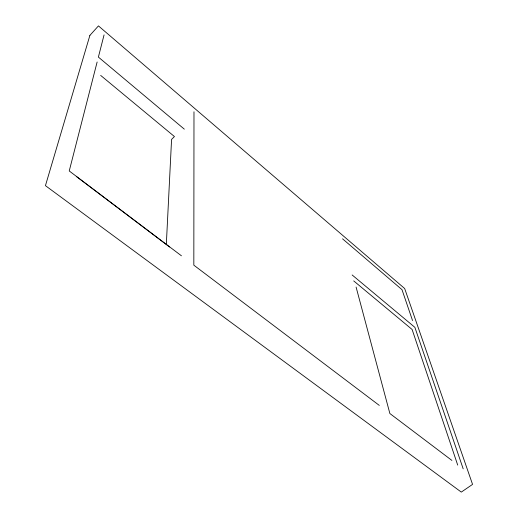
<?xml version="1.0" encoding="UTF-8"?>
<svg xmlns="http://www.w3.org/2000/svg" width="518" height="518" viewBox="0 0 518 518"><rect width="100%" height="100%" fill="white"/><g stroke="black" fill="none" stroke-linecap="round" stroke-linejoin="round"><path stroke-width="0.78" d="M193.985 111.797L193.829 265.171L379.286 405.393M166.31 244.69L171.575 139.407L174.443 136.545L100.673 75.408M97.131 62.011L69.237 170.959L181.442 255.801M104.066 34.907L98.388 57.09L184.311 129.15M76.547 176.644L169.587 246.982M451.897 460.418L389.873 413.526L356.093 287.069M353.716 280.911L412.114 329.48L457.705 465.093M352.149 274.967L414.86 327.331L463.189 468.842M342.54 238.817L401.994 289.659L412.548 320.571M89.892 35.386L45.442 185.658L461.298 492.1L472.558 484.395L404.675 288.532L98.452 25.9L89.892 35.386"/></g></svg>
